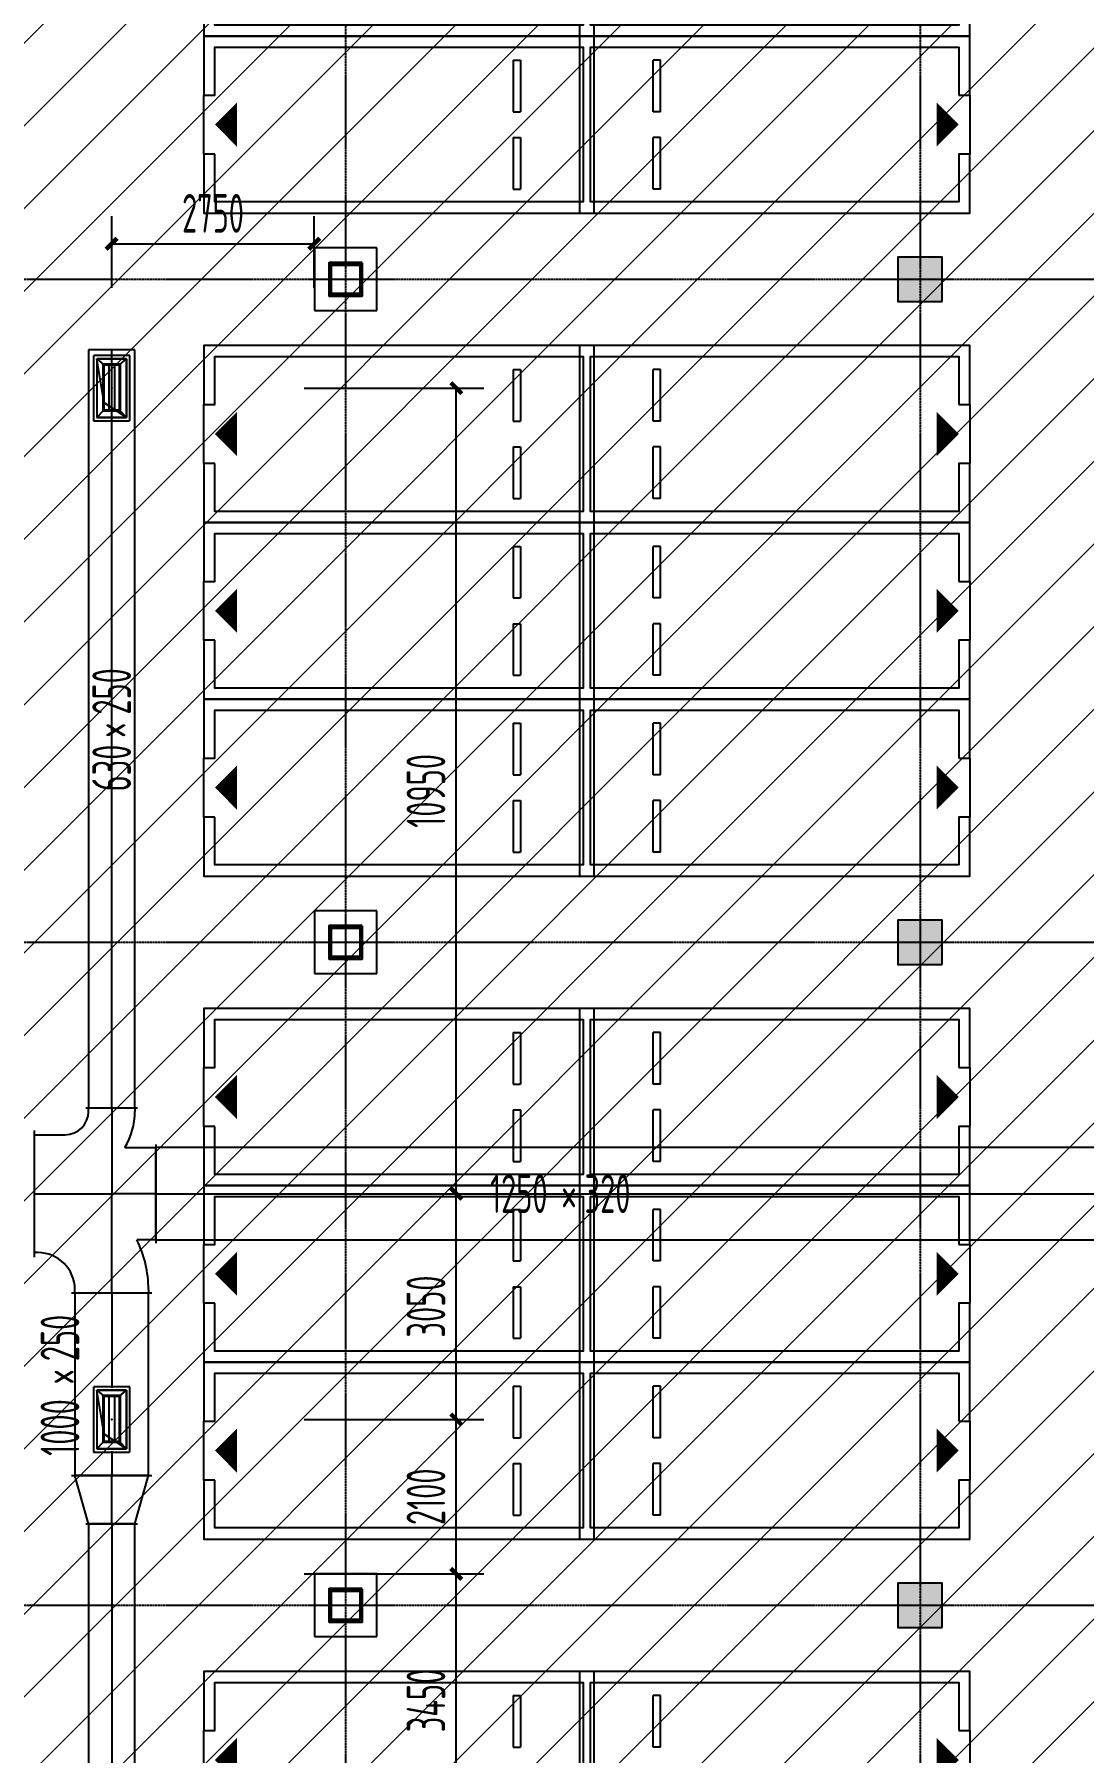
# Model space of a CAD drawing. Extents: x -20827274 to 1300756471, y -549375 to 3431892.
# Drawn here: x -17836 to -3587, y -222260 to -198935 of the extents above; entities that cross this region are included whole.
import ezdxf

# ---------------------------------------------------------------- set-up
doc = ezdxf.new("R2010")
doc.units = 0
doc.header["$LTSCALE"] = 10
for name, pattern in [('CENTER2', [1.125, 0.75, -0.125, 0.125, -0.125]), ('DASH', [0.35, 0.25, -0.1]), ('暖附图底图$0$DASH', [0.35, 0.25, -0.1]), ('暖附图底图$0$DOTE', [2.42, 2, -0.2, 0.02, -0.2])]:
    doc.linetypes.add(name, pattern=pattern)
for name, color, linetype in [('1-zs', 3, 'Continuous'), ('DUCT-排烟中心线', 5, 'CENTER2'), ('DUCT-排烟标注', 3, 'Continuous'), ('DUCT-排烟法兰', 4, 'Continuous'), ('DUCT-排烟管', 2, 'Continuous'), ('DUCT-排烟管立管', 2, 'Continuous'), ('DUCT-排烟管端线', 4, 'Continuous'), ('DUCT-排风风口', 7, 'Continuous'), ('H-TH_DIM', 3, 'Continuous'), ('Hvac-Hide', 8, 'DASH'), ('PUB_HATCH', 8, 'Continuous'), ('暖附图底图$0$00-停车位', 8, 'Continuous'), ('暖附图底图$0$1-标注暖通', 8, 'Continuous'), ('暖附图底图$0$A-COLUMN', 8, 'Continuous'), ('暖附图底图$0$DOTE', 8, 'Continuous')]:
    doc.layers.add(name, color=color, linetype=linetype)
doc.layers.add('F-非人防区', color=105, linetype='Continuous', lineweight=15)
doc.layers.add('暖附图底图$0$钢柱', color=8, linetype='Continuous', lineweight=35)
doc.styles.add('8B2_02', font='tssdeng.shx', dxfattribs={"width": 0.6, "bigfont": 'TSSDCHN.shx'})
doc.styles.add('8B2_02_T3', font='tssdeng.shx', dxfattribs={"width": 0.6, "bigfont": 'TSSDCHN.shx'})
doc.dimstyles.new('_TCH_ARCH&&150', dxfattribs={"dimtxt": 525, "dimasz": 150, "dimexe": 375, "dimexo": 450, "dimgap": 150, "dimtad": 1, "dimdec": 0, "dimrnd": 50, "dimzin": 0, "dimdsep": 46, "dimtxsty": '8B2_02_T3', "dimblk": 'ARCHTICK', "dimcen": 0.09, "dimclrt": 7, "dimazin": 2, "dimtfac": 1, "dimtdec": 0, "dimtix": 1, "dimtmove": 2, "dimatfit": 3, "dimfxl": 0, "dimtolj": 1, "dimtzin": 0, "dimarcsym": 0})

# ---------------------------------------------------------------- blocks, each defined once
blk = doc.blocks.new('$风口$00000108')
for p, q in [((-250, 135), (-190, 75)), ((-250, -135), (-250, 135)), ((200, 25), (-190, 25)), ((250, 135), (200, 75)), ((250, 135), (250, -135)), ((-250, -135), (-190, -75)), ((250, -135), (-250, -135)), ((200, -25), (-190, -25)), ((200, -75), (250, -135))]:
    blk.add_line(p, q)
at = {"linetype": 'Continuous'}
blk.add_line((250, 135), (-250, 135), dxfattribs=at)
at = {"lineweight": 40}
for p, q in [((-190, 75), (200, 75)), ((-190, -75), (-190, 75)), ((200, 75), (200, -75)), ((-190, -75), (200, -75))]:
    blk.add_line(p, q, dxfattribs=at)
blk = doc.blocks.new('暖附图底图$0$车位2400x5300')
at = {"layer": '暖附图底图$0$00-停车位', "color": 251}
for p, q in [((-875, -1000), (-175, -1000)), ((-875, -1100), (-875, -1000)), ((-875, -1100), (-175, -1100)), ((-175, -1100), (-175, -1000)), ((175, -1000), (875, -1000)), ((175, -1100), (175, -1000)), ((175, -1100), (875, -1100)), ((875, -1100), (875, -1000)), ((400, -5300), (-400, -5300))]:
    blk.add_line(p, q, dxfattribs=at)
blk.add_lwpolyline([(400, -5150), (400, -5300), (1200, -5300), (1200, 0), (-1200, 0), (-1200, -5300), (-400, -5300), (-400, -5150), (-1050, -5150), (-1050, -150), (1050, -150), (1050, -5150), (400, -5150)], dxfattribs=at)
blk.add_lwpolyline([(0, -5150, 0, 600, 0), (0, -4850, 600, 600, 0)], format="xyseb", dxfattribs=at)
blk = doc.blocks.new('暖附图底图$0$A$C00330F2E')
at = {"layer": '暖附图底图$0$A-COLUMN'}
for p, q in [((58875, -26900), (58025, -26900)), ((58025, -26900), (58025, -27750)), ((58875, -27750), (58875, -26900)), ((58025, -27750), (58875, -27750)), ((58875, -35900), (58025, -35900)), ((58025, -35900), (58025, -36750)), ((58875, -36750), (58875, -35900)), ((58025, -36750), (58875, -36750)), ((58875, -44900), (58025, -44900)), ((58025, -44900), (58025, -45750)), ((58875, -45750), (58875, -44900)), ((58025, -45750), (58875, -45750))]:
    blk.add_line(p, q, dxfattribs=at)
at = {"layer": '暖附图底图$0$钢柱', "color": 4, "lineweight": 35}
for points in [[(58675, -27100), (58225, -27100), (58225, -27550), (58675, -27550)], [(58645, -27520), (58255, -27520), (58255, -27130), (58645, -27130)], [(58675, -36100), (58225, -36100), (58225, -36550), (58675, -36550)], [(58645, -36520), (58255, -36520), (58255, -36130), (58645, -36130)], [(58675, -45100), (58225, -45100), (58225, -45550), (58675, -45550)], [(58645, -45520), (58255, -45520), (58255, -45130), (58645, -45130)]]:
    blk.add_lwpolyline(points, close=True, dxfattribs=at)
blk = doc.blocks.new('_FZH')
blk.add_lwpolyline([(-0.5, -0.5), (0.5, -0.5), (0.5, 0.5), (-0.5, 0.5)], close=True)
at = {"layer": 'PUB_HATCH'}
blk.add_solid([(-0.5, -0.5), (0.5, -0.5), (-0.5, 0.5), (0.5, 0.5)], dxfattribs=at)
blk = doc.blocks.new('暖附图底图$0$AFSFCS')
at = {"layer": '暖附图底图$0$DOTE', "color": 16, "linetype": '暖附图底图$0$DOTE', "ltscale": 1.5}
for p, q in [((-13608.6, -155629.3), (-13608.6, -385768.2)), ((-113117.3, -202260.4), (10791.4, -202260.4)), ((-113117.3, -211260.4), (10791.4, -211260.4)), ((-113117.3, -220260.4), (10791.4, -220260.4))]:
    blk.add_line(p, q, dxfattribs=at)
at = {"layer": '暖附图底图$0$DOTE', "color": 127, "linetype": '暖附图底图$0$DOTE', "ltscale": 1.5}
blk.add_line((-5808.6, -155629.3), (-5808.6, -385768.2), dxfattribs=at)
blk.add_blockref('暖附图底图$0$A$C00330F2E', (-72058.6, -174935.4))
at = {"layer": '暖附图底图$0$00-停车位'}
for p, rotation in [((-10233.6, -197760.4), 270), ((-10433.6, -197760.4), 90), ((-10233.6, -200160.4), 270), ((-10433.6, -200160.4), 90), ((-10233.6, -204360.4), 270), ((-10433.6, -204360.4), 90), ((-10233.6, -206760.4), 270), ((-10433.6, -206760.4), 90), ((-10233.6, -209160.4), 270), ((-10433.6, -209160.4), 90), ((-10233.6, -213360.4), 270), ((-10433.6, -213360.4), 90), ((-10233.6, -215760.4), 270), ((-10433.6, -215760.4), 90), ((-10233.6, -218160.4), 270), ((-10433.6, -218160.4), 90), ((-10233.6, -222360.4), 270), ((-10433.6, -222360.4), 90)]:
    blk.add_blockref('暖附图底图$0$车位2400x5300', p, dxfattribs=dict(at, rotation=rotation))
at = {"layer": '暖附图底图$0$A-COLUMN', "xscale": 600, "yscale": 600, "zscale": 600, "rotation": 90}
for p in [(-5808.6, -202260.4), (-5808.6, -211260.4), (-5808.6, -220260.4)]:
    blk.add_blockref('_FZH', p, dxfattribs=at)
blk = doc.blocks.new('暖附图底图')
at = {"layer": '暖附图底图$0$1-标注暖通', "linetype": '暖附图底图$0$DASH'}
blk.add_blockref('暖附图底图$0$AFSFCS', (500000, 0), dxfattribs=at)
blk = doc.blocks.new('_ArchTick')
at = {"color": 0, "linetype": 'ByBlock', "const_width": 0.4}
blk.add_lwpolyline([(-0.5, -0.5), (0.5, 0.5)], dxfattribs=at)
blk = doc.blocks.new('*D1127')
at = {"layer": 'Defpoints', "color": 0, "transparency": 16777216}
for p in [(-14034, -201778), (-16786, -202828), (-14034, -202828)]:
    blk.add_point(p, dxfattribs=at)
at = {"layer": 'H-TH_DIM', "color": 0, "lineweight": -2, "transparency": 16777216}
for p, q in [((-16786, -202378), (-16786, -201403)), ((-14034, -202378), (-14034, -201403)), ((-16786, -201778), (-14034, -201778))]:
    blk.add_line(p, q, dxfattribs=at)
at = {"layer": 'H-TH_DIM', "color": 0, "lineweight": -2, "transparency": 16777216, "xscale": 150, "yscale": 150, "zscale": 150, "rotation": 180}
blk.add_blockref('_ArchTick', (-16786, -201778), dxfattribs=at)
at = {"layer": 'H-TH_DIM', "color": 0, "lineweight": -2, "transparency": 16777216, "xscale": 150, "yscale": 150, "zscale": 150}
blk.add_blockref('_ArchTick', (-14034, -201778), dxfattribs=at)
at = {"layer": 'H-TH_DIM', "color": 7, "transparency": 16777216, "insert": (-15410, -201365), "char_height": 525, "attachment_point": 5, "style": '8B2_02_T3'}
blk.add_mtext('\\A1;2750', dxfattribs=at)
blk = doc.blocks.new('*D1168')
at = {"layer": 'Defpoints', "color": 0, "transparency": 16777216}
for p in [(-14622, -203738), (-12106, -203738), (-14622, -214673)]:
    blk.add_point(p, dxfattribs=at)
at = {"layer": 'H-TH_DIM', "color": 0, "lineweight": -2, "transparency": 16777216}
for p, q in [((-14172, -203738), (-11731, -203738)), ((-12106, -214673), (-12106, -203738)), ((-14172, -214673), (-11731, -214673))]:
    blk.add_line(p, q, dxfattribs=at)
at = {"layer": 'H-TH_DIM', "color": 0, "lineweight": -2, "transparency": 16777216, "xscale": 150, "yscale": 150, "zscale": 150}
for p, rotation in [((-12106, -203738), 90), ((-12106, -214673), 270)]:
    blk.add_blockref('_ArchTick', p, dxfattribs=dict(at, rotation=rotation))
at = {"layer": 'H-TH_DIM', "color": 7, "transparency": 16777216, "insert": (-12518, -209205), "char_height": 525, "attachment_point": 5, "rotation": 90, "style": '8B2_02_T3'}
blk.add_mtext('\\A1;10950', dxfattribs=at)
blk = doc.blocks.new('*D1169')
at = {"layer": 'Defpoints', "color": 0, "transparency": 16777216}
for p in [(-14622, -214673), (-12106, -214673), (-14622, -217738)]:
    blk.add_point(p, dxfattribs=at)
at = {"layer": 'H-TH_DIM', "color": 0, "lineweight": -2, "transparency": 16777216}
for p, q in [((-14172, -214673), (-11731, -214673)), ((-12106, -217738), (-12106, -214673)), ((-14172, -217738), (-11731, -217738))]:
    blk.add_line(p, q, dxfattribs=at)
at = {"layer": 'H-TH_DIM', "color": 0, "lineweight": -2, "transparency": 16777216, "xscale": 150, "yscale": 150, "zscale": 150}
for p, rotation in [((-12106, -214673), 90), ((-12106, -217738), 270)]:
    blk.add_blockref('_ArchTick', p, dxfattribs=dict(at, rotation=rotation))
at = {"layer": 'H-TH_DIM', "color": 7, "transparency": 16777216, "insert": (-12518, -216205), "char_height": 525, "attachment_point": 5, "rotation": 90, "style": '8B2_02_T3'}
blk.add_mtext('\\A1;3050', dxfattribs=at)
blk = doc.blocks.new('*D1170')
at = {"layer": 'Defpoints', "color": 0, "transparency": 16777216}
for p in [(-14622, -217738), (-12106, -217738), (-14622, -219835)]:
    blk.add_point(p, dxfattribs=at)
at = {"layer": 'H-TH_DIM', "color": 0, "lineweight": -2, "transparency": 16777216}
for p, q in [((-14172, -217738), (-11731, -217738)), ((-12106, -219835), (-12106, -217738)), ((-14172, -219835), (-11731, -219835))]:
    blk.add_line(p, q, dxfattribs=at)
at = {"layer": 'H-TH_DIM', "color": 0, "lineweight": -2, "transparency": 16777216, "xscale": 150, "yscale": 150, "zscale": 150}
for p, rotation in [((-12106, -217738), 90), ((-12106, -219835), 270)]:
    blk.add_blockref('_ArchTick', p, dxfattribs=dict(at, rotation=rotation))
at = {"layer": 'H-TH_DIM', "color": 7, "transparency": 16777216, "insert": (-12518, -218787), "char_height": 525, "attachment_point": 5, "rotation": 90, "style": '8B2_02_T3'}
blk.add_mtext('\\A1;2100', dxfattribs=at)
blk = doc.blocks.new('*D1171')
at = {"layer": 'Defpoints', "color": 0, "transparency": 16777216}
for p in [(-14622, -219835), (-12106, -219835), (-14622, -223270)]:
    blk.add_point(p, dxfattribs=at)
at = {"layer": 'H-TH_DIM', "color": 0, "lineweight": -2, "transparency": 16777216}
for p, q in [((-14172, -219835), (-11731, -219835)), ((-12106, -223270), (-12106, -219835)), ((-14172, -223270), (-11731, -223270))]:
    blk.add_line(p, q, dxfattribs=at)
at = {"layer": 'H-TH_DIM', "color": 0, "lineweight": -2, "transparency": 16777216, "xscale": 150, "yscale": 150, "zscale": 150}
for p, rotation in [((-12106, -219835), 90), ((-12106, -223270), 270)]:
    blk.add_blockref('_ArchTick', p, dxfattribs=dict(at, rotation=rotation))
at = {"layer": 'H-TH_DIM', "color": 7, "transparency": 16777216, "insert": (-12518, -221553), "char_height": 525, "attachment_point": 5, "rotation": 90, "style": '8B2_02_T3'}
blk.add_mtext('\\A1;3450', dxfattribs=at)

msp = doc.modelspace()

# ---------------------------------------------------------------- hatches: boundary and pattern name
at = {"layer": 'F-非人防区'}
h = msp.add_hatch(dxfattribs=at)
h.set_pattern_fill('ANSI31', color=8, scale=500)
h.set_pattern_definition([(45, (-67108.6, 126739.6), (-561.266, 561.266), [])])
edge = h.paths.add_edge_path()
edge.add_line((26041.4, -160910.4), (26041.4, -174910.4))
edge.add_line((26041.4, -174910.4), (44466.4, -174910.4))
edge.add_line((44466.4, -174910.4), (44466.4, -230535.4))
edge.add_line((44466.4, -230535.4), (29591.4, -230535.4))
edge.add_line((29591.4, -230535.4), (29591.4, -228585.4))
edge.add_line((29591.4, -228585.4), (32466.4, -228585.4))
edge.add_line((32466.4, -228585.4), (32466.4, -223185.4))
edge.add_line((32466.4, -223185.4), (6116.4, -223185.4))
edge.add_line((6116.4, -223185.4), (6116.4, -236210.4))
edge.add_line((6116.4, -236210.4), (5916.4, -236210.4))
edge.add_line((5916.4, -236210.4), (5921.1, -289912.2))
edge.add_line((5921.1, -289912.2), (35191.4, -289912.2))
edge.add_line((35191.4, -289912.2), (35191.4, -296310.4))
edge.add_line((35191.4, -296310.4), (35041.4, -296310.4))
edge.add_line((35041.4, -296310.4), (35041.4, -296910.4))
edge.add_line((35041.4, -296910.4), (35641.4, -296910.4))
edge.add_line((35641.4, -296910.4), (44736.4, -305099.6))
edge.add_line((44736.4, -305099.6), (22456.5, -329844))
edge.add_line((22456.5, -329844), (22456.5, -340006.4))
edge.add_line((22456.5, -340006.4), (-13248.1, -379660.4))
edge.add_line((-13248.1, -379660.4), (-90108.6, -379660.4))
edge.add_line((-90108.6, -379660.4), (-90108.6, -373660.4))
edge.add_line((-90108.6, -373660.4), (-91358.6, -373660.4))
edge.add_arc((-91358.6, -361660.4), 12000, 180, 270, ccw=False)
edge.add_line((-103358.6, -361660.4), (-103358.6, -333450.4))
edge.add_line((-103358.6, -333450.4), (-95358.6, -333436.6))
edge.add_line((-95358.6, -333436.6), (-95358.6, -160610.4))
edge.add_line((-95358.6, -160610.4), (-86333.4, -160610.4))
edge.add_line((-86333.4, -160610.4), (-86333.6, -149790))
edge.add_line((-86333.6, -149790), (-73433.4, -149790))
edge.add_line((-73433.4, -149790), (-73433.4, -160610.4))
edge.add_line((-73433.4, -160610.4), (26041.4, -160910.4))

# ---------------------------------------------------------------- linework, layer by layer
at = {"layer": 'DUCT-排烟中心线'}
for p, q in [((-16785.9, -213507.7), (-16785.9, -203218.8)), ((-16785.9, -213507.9), (-16785.9, -213557.9)), ((-16785.9, -213557.9), (-16785.9, -214672.9)), ((-17835.9, -214672.9), (-17785.9, -214672.9)), ((-17785.9, -214672.9), (-16785.9, -214672.9)), ((-16235.9, -214672.9), (-16785.9, -214672.9)), ((-16785.9, -215972.9), (-16785.9, -214672.9)), ((-16185.9, -214672.9), (-16235.9, -214672.9)), ((-16185.7, -214672.9), (-1576.1, -214672.9)), ((-16785.9, -216022.9), (-16785.9, -215972.9)), ((-16785.9, -216023.1), (-16785.9, -217307.9)), ((-16785.9, -218167.9), (-16785.9, -218500.2)), ((-16785.9, -219155.4), (-16785.9, -218500.4)), ((-16785.9, -219155.6), (-16785.9, -235307.9))]:
    msp.add_line(p, q, dxfattribs=at)
at = {"layer": 'DUCT-排烟法兰'}
for p, q in [((-17138.4, -213507.8), (-16433.4, -213507.8)), ((-17836, -215532.9), (-17836, -213812.9)), ((-16185.8, -214002.9), (-16185.8, -215342.9)), ((-16240.9, -216023), (-17330.9, -216023)), ((-17330.9, -218500.3), (-16240.9, -218500.3)), ((-17138.4, -219155.5), (-16433.4, -219155.5))]:
    msp.add_line(p, q, dxfattribs=at)
at = {"layer": 'DUCT-排烟法兰', "color": 18, "true_color": 0x000000}
for p in [(-16785.9, -203737.9, -0.1), (-16785.9, -203737.9, 0.1), (-16785.9, -213507.7, 500), (-16785.9, -213507.9, 500), (-17835.9, -214672.9, 2000), (-16185.9, -214672.9, 2000), (-16185.7, -214672.9, 2000), (-16785.9, -216022.9, 500), (-16785.9, -216023.1, 500), (-16785.9, -217737.9, -0.1), (-16785.9, -217737.9, 0.1), (-16785.9, -218500.2, 500), (-16785.9, -218500.4, 500), (-16785.9, -219155.4, 500), (-16785.9, -219155.6, 500)]:
    msp.add_point(p, dxfattribs=at)
at = {"layer": 'DUCT-排烟管'}
for p, q in [((-16470.9, -203218.8), (-17100.9, -203218.8)), ((-17100.9, -203218.8), (-17100.9, -213507.7)), ((-16470.9, -213507.7), (-16470.9, -203218.8)), ((-17100.9, -213507.7), (-16470.9, -213507.7)), ((-17100.9, -213557.9), (-17100.9, -213507.9)), ((-16470.9, -213507.9), (-16470.9, -213557.9)), ((-17835.9, -213872.9), (-17415.9, -213872.9)), ((-16607.9, -214047.9), (-16235.9, -214047.9)), ((-16235.9, -214047.9), (-16185.9, -214047.9)), ((-1576.1, -214047.9), (-16185.7, -214047.9)), ((-16185.7, -214047.9), (-16185.7, -215297.9)), ((-17785.9, -215472.9), (-17835.9, -215472.9)), ((-16235.9, -215297.9), (-16446.4, -215297.9)), ((-16185.9, -215297.9), (-16235.9, -215297.9)), ((-16185.7, -215297.9), (-1576.1, -215297.9)), ((-17285.9, -216022.9), (-17285.9, -215972.9)), ((-16285.9, -215972.9), (-16285.9, -216022.9)), ((-17285.9, -216023.1), (-17285.9, -218500.2)), ((-16285.9, -216023.1), (-17285.9, -216023.1)), ((-16285.9, -218500.2), (-16285.9, -216023.1)), ((-17285.9, -218500.2), (-16285.9, -218500.2)), ((-17100.9, -219155.4), (-17285.9, -218500.4)), ((-16470.9, -219155.4), (-16285.9, -218500.4)), ((-17100.9, -219155.6), (-17100.9, -236227.3)), ((-16470.9, -219155.6), (-17100.9, -219155.6)), ((-16470.9, -236227.3), (-16470.9, -219155.6))]:
    msp.add_line(p, q, dxfattribs=at)
for centre, radius, start, end in [((-17415.9, -213557.9), 315, 270, 0), ((-17415.9, -213557.9), 945, 328.76707, 0), ((-17785.9, -215972.9), 500, 0, 90), ((-17785.9, -215972.9), 1500, 0, 26.74368)]:
    msp.add_arc(centre, radius, start, end, dxfattribs=at)
at = {"layer": 'DUCT-排烟管', "color": 18, "true_color": 0x000000}
for p in [(-16785.9, -213507.9, 500), (-17835.9, -214672.9, 2000), (-16185.9, -214672.9, 2000), (-16785.9, -216022.9, 500), (-16785.9, -218500.4, 500), (-16785.9, -219155.4, 500)]:
    msp.add_point(p, dxfattribs=at)
at = {"layer": 'DUCT-排烟管立管'}
for p, q in [((-16585.9, -203337.9), (-16985.9, -203337.9)), ((-16985.9, -203337.9), (-16985.9, -204137.9)), ((-16585.9, -204137.9), (-16585.9, -203337.9)), ((-16985.9, -204137.9), (-16585.9, -204137.9)), ((-16585.9, -217337.9), (-16985.9, -217337.9)), ((-16985.9, -217337.9), (-16985.9, -218137.9)), ((-16585.9, -218137.9), (-16585.9, -217337.9)), ((-16985.9, -218137.9), (-16585.9, -218137.9))]:
    msp.add_line(p, q, dxfattribs=at)
at = {"layer": 'DUCT-排烟管端线'}
for p, q in [((-16885.9, -203937.9), (-16985.9, -203337.9)), ((-16585.9, -204137.9), (-16885.9, -203937.9)), ((-17100.9, -213507.9), (-16470.9, -213507.9)), ((-17835.9, -215472.9), (-17835.9, -213872.9)), ((-16185.9, -215297.9), (-16185.9, -214047.9)), ((-16285.9, -216022.9), (-17285.9, -216022.9)), ((-16885.9, -217937.9), (-16985.9, -217337.9)), ((-16585.9, -218137.9), (-16885.9, -217937.9)), ((-16285.9, -218500.4), (-17285.9, -218500.4)), ((-17100.9, -219155.4), (-16470.9, -219155.4))]:
    msp.add_line(p, q, dxfattribs=at)
at = {"layer": 'Hvac-Hide'}
for p, q in [((-16540.9, -203292.9), (-17030.9, -203292.9)), ((-17030.9, -203292.9), (-17030.9, -204182.9)), ((-16540.9, -204182.9), (-16540.9, -203292.9)), ((-17030.9, -204182.9), (-16540.9, -204182.9)), ((-16540.9, -217292.9), (-17030.9, -217292.9)), ((-17030.9, -217292.9), (-17030.9, -218182.9)), ((-16540.9, -218182.9), (-16540.9, -217292.9)), ((-17030.9, -218182.9), (-16540.9, -218182.9))]:
    msp.add_line(p, q, dxfattribs=at)

# ---------------------------------------------------------------- block references
at = {"layer": '1-zs'}
msp.add_blockref('暖附图底图', (-500000, 0), dxfattribs=at)
at = {"layer": 'DUCT-排风风口', "xscale": 1.6, "yscale": 1.481481481481482, "rotation": 90}
for p in [(-16785.9, -203737.9, 2600), (-16785.9, -217737.9, 2600)]:
    msp.add_blockref('$风口$00000108', p, dxfattribs=at)

# ---------------------------------------------------------------- texts
at = {"layer": 'DUCT-排烟标注', "style": '8B2_02', "width": 0.6}
for s, p in [('250', (-16523.4, -208169.4, 500)), ('×', (-16523.4, -208484.4, 500)), ('630', (-16523.4, -209211.3, 500)), ('250', (-17225.6, -216946.6, 500)), ('×', (-17225.6, -217261.6, 500)), ('1000', (-17225.6, -218230.9, 500))]:
    msp.add_text(s, height=525, rotation=90, dxfattribs=at).set_placement(p)
for s, p in [('1250', (-11647.8, -214935.4, 2000)), ('320', (-10363.6, -214935.4, 2000)), ('×', (-10678.6, -214935.4, 2000))]:
    msp.add_text(s, height=525, dxfattribs=at).set_placement(p)

# ---------------------------------------------------------------- dimensions: what is measured, and where the dimension line sits
at = {"layer": 'H-TH_DIM', "color": 1}
dim = msp.add_aligned_dim(p1=(-16785.9, -202828.2), p2=(-14033.6, -202828.2), distance=1050.6, dimstyle='_TCH_ARCH&&150', dxfattribs=at)
dim.commit()
dim.dimension.update_dxf_attribs({"geometry": '*D1127', "text_midpoint": (-15409.8, -201365.1)})
at = {"layer": 'H-TH_DIM'}
for p1, p2, distance, picture, middle in [((-14621.6, -214672.9), (-14621.6, -203737.9), -2515.8, '*D1168', (-12518.3, -209205.4)), ((-14621.6, -217737.9), (-14621.6, -214672.9), -2515.8, '*D1169', (-12518.3, -216205.4)), ((-14621.5519, -219835.4044), (-14621.5519, -217737.9278), -2515.794, '*D1170', (-12518.2578, -218786.6661)), ((-14621.6, -223270.4), (-14621.6, -219835.4), -2515.8, '*D1171', (-12518.3, -221552.9))]:
    dim = msp.add_aligned_dim(p1=p1, p2=p2, distance=distance, dimstyle='_TCH_ARCH&&150', dxfattribs=at)
    dim.commit()
    dim.dimension.update_dxf_attribs({"geometry": picture, "text_midpoint": middle})

doc.saveas('drawing.dxf')
